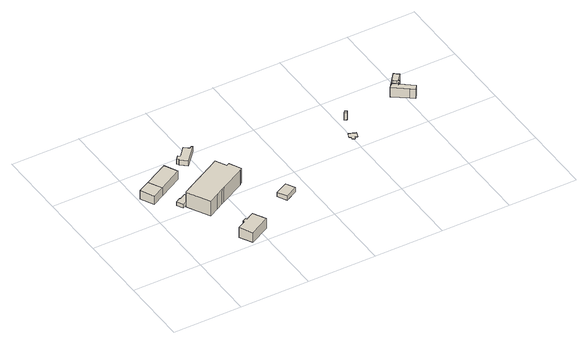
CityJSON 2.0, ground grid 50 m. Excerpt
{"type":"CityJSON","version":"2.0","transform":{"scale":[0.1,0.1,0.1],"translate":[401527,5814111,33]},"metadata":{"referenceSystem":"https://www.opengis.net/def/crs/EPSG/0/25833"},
"CityObjects":{
"building1":{"type":"Building","attributes":{"Gemeindeschluessel":"11000009","BezugspunktDach":"2200","function":"31001_2000","measuredHeight":6.74,"storeysAboveGround":1},"address":[{"country":"Germany","locality":"Berlin","thoroughfareNumber":"1 (1)","thoroughfareName":"Am Bahnhof Wuhlheide"}],"geometry":[{"type":"Solid","lod":"1","boundaries":[[[[0,1,2,3]],[[4,5,6,7]],[[4,7,3,2]],[[5,4,2,1]],[[6,5,1,0]],[[7,6,0,3]]]]}]},
"building2":{"type":"Building","attributes":{"Gemeindeschluessel":"11000009","BezugspunktDach":"2200","function":"31001_2000","measuredHeight":2.92,"storeysAboveGround":1},"address":[{"country":"Germany","locality":"Berlin","thoroughfareNumber":"3 (3)","thoroughfareName":"Am Bahnhof Wuhlheide"}],"geometry":[{"type":"Solid","lod":"1","boundaries":[[[[8,9,10,11,12,13,14,15]],[[16,17,18,19,20,21,22,23]],[[16,23,15,14]],[[17,16,14,13]],[[18,17,13,12]],[[19,18,12,11]],[[20,19,11,10]],[[21,20,10,9]],[[22,21,9,8]],[[23,22,8,15]]]]}]},
"building3":{"type":"Building","attributes":{"Gemeindeschluessel":"11000009","BezugspunktDach":"2200","function":"31001_2000","measuredHeight":6.71,"storeysAboveGround":1},"address":[{"country":"Germany","locality":"Berlin","thoroughfareNumber":"1 (2)","thoroughfareName":"Am Bahnhof Wuhlheide"}],"geometry":[{"type":"Solid","lod":"1","boundaries":[[[[1,24,25,2]],[[26,27,28,29]],[[26,29,2,25]],[[27,26,25,24]],[[28,27,24,1]],[[29,28,1,2]]]]}]},
"building4":{"type":"Building","attributes":{"Gemeindeschluessel":"11000009","BezugspunktDach":"2200","function":"31001_1010","measuredHeight":7.96,"storeysAboveGround":1},"address":[{"country":"Germany","locality":"Berlin","thoroughfareNumber":"4","thoroughfareName":"Am Bahnhof Wuhlheide"}],"geometry":[{"type":"Solid","lod":"1","boundaries":[[[[30,31,32,33,34,35,36,37]],[[38,39,40,41,42,43,44,45]],[[38,45,37,36]],[[39,38,36,35]],[[40,39,35,34]],[[41,40,34,33]],[[42,41,33,32]],[[43,42,32,31]],[[44,43,31,30]],[[45,44,30,37]]]]}]},
"building5":{"type":"Building","attributes":{"Gemeindeschluessel":"11000009","BezugspunktDach":"2200","function":"31001_2000","measuredHeight":11.86,"storeysAboveGround":1},"address":[{"country":"Germany","locality":"Berlin","thoroughfareNumber":"3","thoroughfareName":"Am Bahnhof Wuhlheide"}],"geometry":[{"type":"Solid","lod":"1","boundaries":[[[[46,47,48,49,50,51,52,53,54,55,56,57,58,59,60]],[[61,62,63,64,65,66,67,68,69,70,71,72,73,74,75]],[[61,75,60,59]],[[62,61,59,58]],[[63,62,58,57]],[[64,63,57,56]],[[65,64,56,55]],[[66,65,55,54]],[[67,66,54,53]],[[68,67,53,52]],[[69,68,52,51]],[[70,69,51,50]],[[71,70,50,49]],[[72,71,49,48]],[[73,72,48,47]],[[74,73,47,46]],[[75,74,46,60]]]]}]},
"building6":{"type":"Building","attributes":{"Gemeindeschluessel":"11000009","BezugspunktDach":"2200","function":"31001_2000","measuredHeight":3.9,"storeysAboveGround":1},"address":[{"country":"Germany","locality":"Berlin","thoroughfareNumber":"2","thoroughfareName":"Am Bahnhof Wuhlheide"}],"geometry":[{"type":"Solid","lod":"1","boundaries":[[[[76,77,78,79,80,81,82,83,84,85]],[[86,87,88,89,90,91,92,93,94,95]],[[86,95,85,84]],[[87,86,84,83]],[[88,87,83,82]],[[89,88,82,81]],[[90,89,81,80]],[[91,90,80,79]],[[92,91,79,78]],[[93,92,78,77]],[[94,93,77,76]],[[95,94,76,85]]]]}]},
"building7":{"type":"Building","attributes":{"Gemeindeschluessel":"11000009","BezugspunktDach":"2200","function":"31001_2000","measuredHeight":3.48,"storeysAboveGround":1},"address":[{"country":"Germany","locality":"Berlin","thoroughfareNumber":"5","thoroughfareName":"Am Bahnhof Wuhlheide"}],"geometry":[{"type":"Solid","lod":"1","boundaries":[[[[96,97,98,99]],[[100,101,102,103]],[[100,103,99,98]],[[101,100,98,97]],[[102,101,97,96]],[[103,102,96,99]]]]}]},
"building8":{"type":"Building","attributes":{"Gemeindeschluessel":"11000009","BezugspunktDach":"2200","function":"31001_2520","measuredHeight":0.051,"storeysAboveGround":1},"address":[{"country":"Germany","locality":"Berlin","thoroughfareNumber":"272","thoroughfareName":"Rudolf-Rühl-Allee"}],"geometry":[{"type":"Solid","lod":"1","boundaries":[[[[104,105,106,107,108,109,110,111]],[[112,113,114,115,116,117,118,119]],[[112,119,111,110]],[[113,112,110,109]],[[114,113,109,108]],[[115,114,108,107]],[[116,115,107,106]],[[117,116,106,105]],[[118,117,105,104]],[[119,118,104,111]]]]}]},
"building9":{"type":"Building","attributes":{"Gemeindeschluessel":"11000009","BezugspunktDach":"2200","function":"31001_2000","measuredHeight":5.39,"storeysAboveGround":1},"address":[{"country":"Germany","locality":"Berlin","thoroughfareNumber":"272 (1)","thoroughfareName":"Rudolf-Rühl-Allee"}],"geometry":[{"type":"Solid","lod":"1","boundaries":[[[[120,121,122,123,124]],[[125,126,127,128,129]],[[125,129,124,123]],[[126,125,123,122]],[[127,126,122,121]],[[128,127,121,120]],[[129,128,120,124]]]]}]},
"building10":{"type":"Building","attributes":{"Gemeindeschluessel":"11000009","function":"31001_3095"},"address":[{"country":"Germany","locality":"Berlin","thoroughfareNumber":"270 (1)","thoroughfareName":"Rudolf-Rühl-Allee"}],"children":["building10-1","building10-2"]},
"building10-1":{"type":"BuildingPart","attributes":{"BezugspunktDach":"2200","measuredHeight":7.61,"storeysAboveGround":1},"parents":["building10"],"geometry":[{"type":"MultiSurface","lod":"1","boundaries":[[[130,131,132,133,134,135,136,137,138]],[[139,140,141,142,143,144,145,146,147]],[[139,147,138,137]],[[140,139,137,136]],[[141,140,136,135]],[[143,142,134,133]],[[144,143,133,132]],[[145,144,132,131]],[[146,145,131,130]],[[147,146,130,138]],[[142,148,149,134]],[[150,151,149,148]],[[141,135,151,150]]]}]},
"building10-2":{"type":"BuildingPart","attributes":{"BezugspunktDach":"2200","measuredHeight":10.13,"storeysAboveGround":1},"parents":["building10"],"geometry":[{"type":"MultiSurface","lod":"1","boundaries":[[[152,153,154,155,156,157,158,159,160,161]],[[162,163,164,165,166,167,142,148,150,141]],[[162,141,161,160]],[[163,162,160,159]],[[164,163,159,158]],[[165,164,158,157]],[[166,165,157,156]],[[167,166,156,155]],[[142,167,155,154]],[[149,134,154,153]],[[151,149,148,153,152]],[[135,151,150,152,161]],[[148,142,134,149]],[[150,148,149,151]],[[141,150,151,135]]]}]}
},
"vertices":[
[55,660,94],[143,708,94],[92,803,94],[4,757,94],[92,803,26],[143,708,26],[55,660,26],[4,757,26],
[198,540,49],[227,556,49],[226,557,49],[278,586,49],[258,625,49],[213,602,49],[210,607,49],[173,587,49],[210,607,20],[213,602,20],[258,625,20],[278,586,20],[226,557,20],[227,556,20],[198,540,20],[173,587,20],
[317,801,94],[267,896,94],[267,896,27],[317,801,27],[143,708,27],[92,803,27],
[395,6,104],[543,85,104],[493,177,104],[435,146,104],[430,156,104],[400,141,104],[405,131,104],[344,98,104],[405,131,25],[400,141,25],[430,156,25],[435,146,25],[493,177,25],[543,85,25],[395,6,25],[344,98,25],
[227,556,127],[313,392,127],[389,433,127],[438,459,127],[459,471,127],[638,567,127],[636,570,127],[656,580,127],[612,666,127],[592,655,127],[551,732,127],[499,704,127],[383,642,127],[278,586,127],[226,557,127],[278,586,8],[383,642,8],[499,704,8],[551,732,8],[592,655,8],[612,666,8],[656,580,8],[636,570,8],[638,567,8],[459,471,8],[438,459,8],[389,433,8],[313,392,8],[227,556,8],[226,557,8],
[402,930,64],[399,927,64],[446,887,64],[547,998,64],[537,1007,64],[524,994,64],[487,1025,64],[426,955,64],[412,967,64],[389,941,64],[412,967,25],[426,955,25],[487,1025,25],[524,994,25],[537,1007,25],[547,998,25],[446,887,25],[399,927,25],[402,930,25],[389,941,25],
[801,257,63],[891,304,63],[856,370,63],[765,324,63],[856,370,28],[891,304,28],[801,257,28],[765,324,28],
[1449,534,83],[1441,519,83],[1462,510,83],[1469,525,83],[1485,518,83],[1500,559,83],[1449,579,83],[1434,541,83],[1449,579,82],[1500,559,82],[1485,518,82],[1469,525,82],[1462,510,82],[1441,519,82],[1449,534,82],[1434,541,82],
[1548,748,93],[1559,766,93],[1546,774,93],[1541,778,93],[1529,759,93],[1541,778,39],[1546,774,39],[1559,766,39],[1548,748,39],[1529,759,39],
[2012,749,98],[2043,726,98],[2068,758,98],[2038,782,98],[1983,826,98],[1943,858,98],[1940,861,98],[1925,842,98],[1911,824,98],[1925,842,24],[1940,861,24],[1943,858,24],[1983,826,24],[2038,782,24],[2068,758,24],[2043,726,24],[2012,749,24],[1911,824,24],[1970,836,24],[1970,836,98],[1950,852,24],[1950,852,98],
[1950,852,122],[1970,836,122],[1983,826,122],[1986,832,122],[1982,836,122],[2022,886,122],[2014,891,122],[1994,906,122],[1987,912,122],[1943,858,122],[1987,912,24],[1994,906,24],[2014,891,24],[2022,886,24],[1982,836,24],[1986,832,24]
]}
